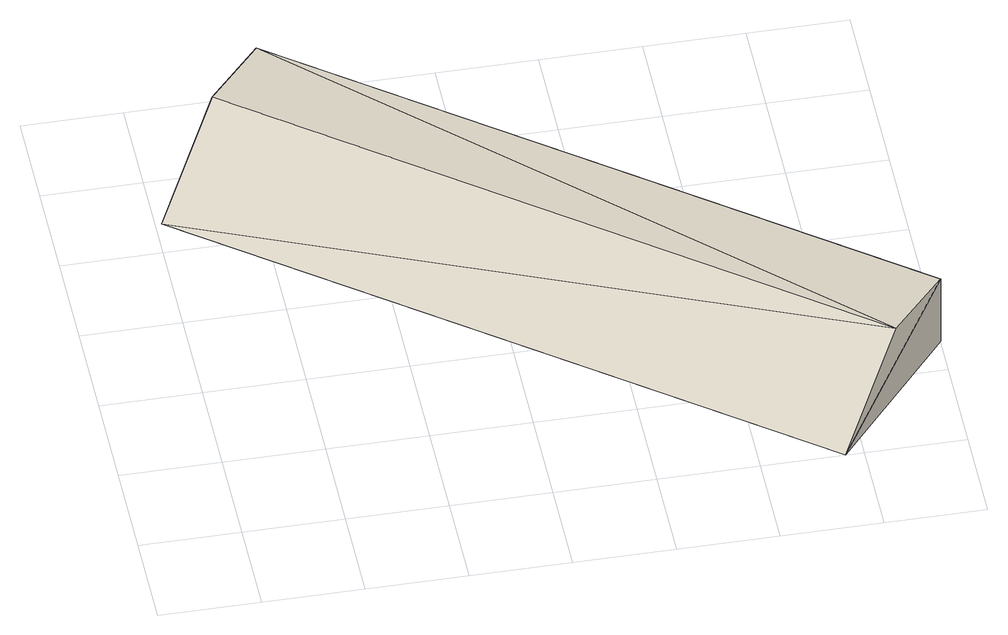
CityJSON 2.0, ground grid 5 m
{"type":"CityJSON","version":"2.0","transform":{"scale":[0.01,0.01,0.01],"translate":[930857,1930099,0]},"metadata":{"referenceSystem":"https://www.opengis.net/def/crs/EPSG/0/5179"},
"CityObjects":{
"building1":{"type":"Building","geometry":[{"type":"MultiSurface","lod":"3","boundaries":[[[0,1,2]],[[3,2,1]],[[4,5,6]],[[7,6,5]],[[4,0,5]],[[2,5,0]],[[6,1,4]],[[0,4,1]],[[5,2,7]],[[3,7,2]],[[7,3,6]],[[1,6,3]]]}]}
},
"vertices":[
[30,2200,0],[620,2900,0],[2910,0,0],[3500,700,0],[350,2600,400],[3230,400,400],[620,2900,400],[3500,700,400]
]}
